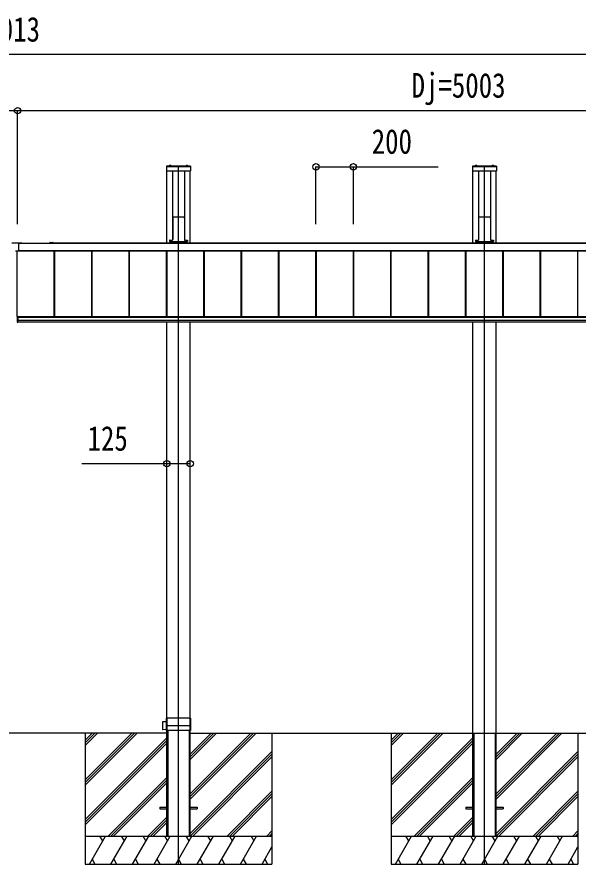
# Model space of a CAD drawing. Units: millimetres, scale not verified. Extents: x -16820 to 16820, y -11880 to 11880.
# Drawn here: x -8353 to -5351, y -7960 to -3428 of the extents above; entities that cross this region are included whole.
import ezdxf
from ezdxf.enums import TextEntityAlignment as Align

# ---------------------------------------------------------------- set-up
doc = ezdxf.new("R2010")
doc.units = ezdxf.units.MM
doc.header["$LTSCALE"] = 50
for name, color, linetype in [('0-3_YKK_12', 2, 'Continuous'), ('0-4_YKK_13', 4, 'Continuous'), ('0-5_YKK_A1', 4, 'Continuous'), ('0-6_YKK_D', 6, 'Continuous')]:
    doc.layers.add(name, color=color, linetype=linetype)
doc.styles.add('ＭＳ ゴシック', font='')
doc.styles.get('ＭＳ ゴシック').set_extended_font_data('MS Gothic')

msp = doc.modelspace()

# ---------------------------------------------------------------- linework, layer by layer
at = {"layer": '0-3_YKK_12'}
for p, q in [((-7488.92, -7960), (-7488.92, -4230)), ((-5851.92, -7960), (-5851.92, -4230))]:
    msp.add_line(p, q, dxfattribs=at)
at = {"layer": '0-4_YKK_13'}
for p, q in [((-7553.42, -4227), (-7553.42, -4251)), ((-7424.42, -4227), (-7553.42, -4227)), ((-7424.42, -4229.5), (-7553.42, -4229.5)), ((-7424.42, -4230), (-7553.42, -4230)), ((-7426.42, -4253), (-7551.42, -4253)), ((-7539.82, -4226.45), (-7539.82, -4226.26)), ((-7539.28, -4227), (-7528.57, -4227)), ((-7539.17, -4227), (-7538.82, -4227)), ((-7536.29, -4223.67), (-7535.07, -4226.13)), ((-7533.92, -4226.74), (-7535.07, -4226.13)), ((-7533.92, -4226.74), (-7532.78, -4226.13)), ((-7531.55, -4223.67), (-7532.78, -4226.13)), ((-7528.02, -4226.45), (-7528.02, -4226.26)), ((-7449.82, -4226.45), (-7449.82, -4226.26)), ((-7449.28, -4227), (-7438.57, -4227)), ((-7446.29, -4223.67), (-7445.07, -4226.13)), ((-7443.92, -4226.74), (-7445.07, -4226.13)), ((-7443.92, -4226.74), (-7442.78, -4226.13)), ((-7441.55, -4223.67), (-7442.78, -4226.13)), ((-7438.02, -4226.45), (-7438.02, -4226.26)), ((-7424.42, -4227), (-7424.42, -4251)), ((-5916.42, -4227), (-5916.42, -4251)), ((-5787.42, -4227), (-5916.42, -4227)), ((-5787.42, -4229.5), (-5916.42, -4229.5)), ((-5787.42, -4230), (-5916.42, -4230)), ((-5789.42, -4253), (-5914.42, -4253)), ((-5902.82, -4226.45), (-5902.82, -4226.26)), ((-5902.28, -4227), (-5891.57, -4227)), ((-5902.17, -4227), (-5901.82, -4227)), ((-5899.29, -4223.67), (-5898.07, -4226.13)), ((-5896.92, -4226.74), (-5898.07, -4226.13)), ((-5896.92, -4226.74), (-5895.78, -4226.13)), ((-5894.55, -4223.67), (-5895.78, -4226.13)), ((-5891.02, -4226.45), (-5891.02, -4226.26)), ((-5812.82, -4226.45), (-5812.82, -4226.26)), ((-5812.28, -4227), (-5801.57, -4227)), ((-5809.29, -4223.67), (-5808.07, -4226.13)), ((-5806.92, -4226.74), (-5808.07, -4226.13)), ((-5806.92, -4226.74), (-5805.78, -4226.13)), ((-5804.55, -4223.67), (-5805.78, -4226.13)), ((-5801.02, -4226.45), (-5801.02, -4226.26)), ((-5787.42, -4227), (-5787.42, -4251)), ((-7520.17, -4504.16), (-7520.17, -4619.21)), ((-7519.81, -4498.31), (-7520.16, -4503.81)), ((-7519.31, -4497.85), (-7517.27, -4497.85)), ((-7516.96, -4498.17), (-7517.27, -4497.85)), ((-7516.96, -4498.17), (-7460.88, -4498.17)), ((-7460.88, -4498.17), (-7460.57, -4497.85)), ((-7460.57, -4497.85), (-7458.53, -4497.85)), ((-7458.03, -4498.31), (-7457.68, -4503.81)), ((-7457.67, -4504.16), (-7457.67, -4619.21)), ((-5883.17, -4504.16), (-5883.17, -4619.21)), ((-5882.81, -4498.31), (-5883.16, -4503.81)), ((-5882.31, -4497.85), (-5880.27, -4497.85)), ((-5879.96, -4498.17), (-5880.27, -4497.85)), ((-5879.96, -4498.17), (-5823.88, -4498.17)), ((-5823.88, -4498.17), (-5823.57, -4497.85)), ((-5823.57, -4497.85), (-5821.53, -4497.85)), ((-5821.03, -4498.31), (-5820.68, -4503.81)), ((-5820.67, -4504.16), (-5820.67, -4619.21)), ((-7536.29, -4621.97), (-7521.28, -4621.97)), ((-7520.17, -4619.21), (-7520.28, -4621.03)), ((-7457.67, -4619.21), (-7457.56, -4621.03)), ((-7456.56, -4621.97), (-7441.55, -4621.97)), ((-5899.29, -4621.97), (-5884.28, -4621.97)), ((-5883.17, -4619.21), (-5883.28, -4621.03)), ((-5820.67, -4619.21), (-5820.56, -4621.03)), ((-5819.56, -4621.97), (-5804.55, -4621.97)), ((-8379.92, -4636.51), (-8326.92, -4636.51)), ((-8345.92, -4638.51), (-8345.92, -4681.51)), ((-8345.92, -4638.51), (-8326.92, -4638.51)), ((-8326.92, -4638.51), (-8326.92, -4636.51)), ((-7536.79, -4622.47), (-7536.79, -4629.96)), ((-7536.79, -4629.3), (-7441.05, -4629.3)), ((-7536.79, -4629.96), (-7441.05, -4629.96)), ((-7441.05, -4622.47), (-7441.05, -4629.96)), ((-5899.79, -4622.47), (-5899.79, -4629.96)), ((-5899.79, -4629.3), (-5804.05, -4629.3)), ((-5899.79, -4629.96), (-5804.05, -4629.96)), ((-5804.05, -4622.47), (-5804.05, -4629.96)), ((-8345.92, -4681.51), (-8360.92, -4681.51)), ((-8351.92, -5030.22), (-8351.92, -5061.49)), ((-8351.92, -5030.22), (-8348.42, -5030.22)), ((-8348.42, -5052.67), (-8351.92, -5052.67)), ((-8351.92, -5061.49), (-8348.42, -5061.49)), ((-8348.92, -5030.22), (-8348.92, -5061.49)), ((-8348.42, -5030.22), (-8348.42, -5061.49)), ((-7573.92, -7199.29), (-7573.92, -7240.71)), ((-7553.73, -7198.65), (-7573.63, -7199)), ((-7553.57, -7180.3), (-7553.83, -7209.18)), ((-7424.57, -7180), (-7553.27, -7180)), ((-7552.42, -7244.7), (-7552.42, -7180.3)), ((-7551.42, -7180.3), (-7551.42, -7244.7)), ((-7426.42, -7244.7), (-7426.42, -7180.3)), ((-7425.42, -7180.3), (-7425.42, -7244.7)), ((-7423.92, -7220), (-7424.27, -7180.3)), ((-7553.73, -7241.35), (-7573.63, -7241.01)), ((-7553.83, -7209.18), (-7552.42, -7209.18)), ((-7553.71, -7244.7), (-7553.83, -7230.82)), ((-7553.83, -7230.82), (-7552.42, -7230.82)), ((-7424.44, -7245), (-7553.41, -7245)), ((-7423.92, -7220), (-7552.42, -7220)), ((-7424.14, -7244.7), (-7423.92, -7220))]:
    msp.add_line(p, q, dxfattribs=at)
for centre, radius, start, end in [((-7551.42, -4251), 2, 180, 270), ((-7539.27, -4226.26), 0.55, 138.43917, 180), ((-7539.28, -4226.45), 0.545, 180, 270), ((-7533.92, -4231), 7.7, 41.56083, 138.43917), ((-7528.57, -4226.45), 0.545, 270, 0), ((-7528.57, -4226.26), 0.55, 0, 41.56083), ((-7449.27, -4226.26), 0.55, 138.43917, 180), ((-7449.28, -4226.45), 0.545, 180, 270), ((-7443.92, -4231), 7.7, 41.56083, 138.43917), ((-7438.57, -4226.45), 0.545, 270, 0), ((-7438.57, -4226.26), 0.55, 0, 41.56083), ((-7426.42, -4251), 2, 270, 0), ((-5914.42, -4251), 2, 180, 270), ((-5902.27, -4226.26), 0.55, 138.43917, 180), ((-5902.28, -4226.45), 0.545, 180, 270), ((-5896.92, -4231), 7.7, 41.56083, 138.43917), ((-5891.57, -4226.45), 0.545, 270, 0), ((-5891.57, -4226.26), 0.55, 0, 41.56083), ((-5812.27, -4226.26), 0.55, 138.43917, 180), ((-5812.28, -4226.45), 0.545, 180, 270), ((-5806.92, -4231), 7.7, 41.56083, 138.43917), ((-5801.57, -4226.45), 0.545, 270, 0), ((-5801.57, -4226.26), 0.55, 0, 41.56083), ((-5789.42, -4251), 2, 270, 0), ((-7573.62, -7199.3), 0.3, 91, 180), ((-7553.27, -7180.3), 0.3, 90, 179.5), ((-7552.72, -7180.3), 0.3, 0, 90), ((-7551.12, -7180.3), 0.3, 90, 180), ((-7426.72, -7180.3), 0.3, 0, 90), ((-7425.12, -7180.3), 0.3, 90, 180), ((-7424.57, -7180.3), 0.3, 0.5, 90), ((-7573.62, -7240.71), 0.3, 180, 269), ((-7553.41, -7244.7), 0.3, 180.5, 270), ((-7552.72, -7244.7), 0.3, 270, 0), ((-7551.12, -7244.7), 0.3, 180, 270), ((-7426.72, -7244.7), 0.3, 270, 0), ((-7425.12, -7244.7), 0.3, 180, 270), ((-7424.44, -7244.7), 0.3, 270, 359.5)]:
    msp.add_arc(centre, radius, start, end, dxfattribs=at)
for centre, major_axis, ratio, start_param, end_param in [((-7520.13, -4503.81), (0.031, 0.5), 0.061627, 1.5746234, 2.3600215), ((-7519.31, -4498.35), (0.346, -0.364), 0.996462, 2.3838095, 3.8892836), ((-7458.53, -4498.35), (-0.346, -0.364), 0.996462, 2.3939017, 3.8993758), ((-7457.71, -4503.81), (-0.031, 0.5), 0.061627, 3.9231638, 4.7085619), ((-5883.13, -4503.81), (0.031, 0.5), 0.061627, 1.5746234, 2.3600215), ((-5882.31, -4498.35), (0.346, -0.364), 0.996462, 2.3838095, 3.8892836), ((-5821.53, -4498.35), (-0.346, -0.364), 0.996462, 2.3939017, 3.8993758), ((-5820.71, -4503.81), (-0.031, 0.5), 0.061627, 3.9231638, 4.7085619), ((-7536.29, -4622.47), (0.355, -0.355), 0.99628, 2.358058, 3.9251274), ((-7521.28, -4620.97), (0.691, -0.728), 0.996462, 5.5254021, 7.0308762), ((-7456.56, -4620.97), (-0.691, -0.728), 0.996462, 5.5354944, 7.0409685), ((-7441.55, -4622.47), (-0.355, -0.355), 0.99628, 2.358058, 3.9251274), ((-5899.29, -4622.47), (0.355, -0.355), 0.99628, 2.358058, 3.9251274), ((-5884.28, -4620.97), (0.691, -0.728), 0.996462, 5.5254021, 7.0308762), ((-5819.56, -4620.97), (-0.691, -0.728), 0.996462, 5.5354944, 7.0409685), ((-5804.55, -4622.47), (-0.355, -0.355), 0.99628, 2.358058, 3.9251274)]:
    msp.add_ellipse(centre, major_axis=major_axis, ratio=ratio, start_param=start_param, end_param=end_param, dxfattribs=at)
at = {"layer": '0-5_YKK_A1'}
for p, q in [((-7551.42, -4637.53), (-7551.42, -4253)), ((-7520.92, -4253), (-7520.92, -4621.9)), ((-7456.92, -4253), (-7456.92, -4621.9)), ((-7426.42, -4637.53), (-7426.42, -4253)), ((-5914.42, -4637.53), (-5914.42, -4253)), ((-5883.92, -4253), (-5883.92, -4621.9)), ((-5819.92, -4253), (-5819.92, -4621.9)), ((-5789.42, -4637.53), (-5789.42, -4253)), ((-7520.92, -4596.8), (-7520.17, -4596.8)), ((-7457.67, -4596.8), (-7456.92, -4596.8)), ((-5883.92, -4596.8), (-5883.17, -4596.8)), ((-5820.67, -4596.8), (-5819.92, -4596.8)), ((-8345.92, -4638.51), (-3353.42, -4638.51)), ((-8177.42, -4638.51), (-8177.42, -4637.53)), ((-8174.92, -4635.03), (-8167.38, -4635.03)), ((-8174.92, -4637.83), (-8174.92, -4638.51)), ((-8161.17, -4637.53), (-8174.62, -4637.53)), ((-8166.46, -4635.03), (-8161.17, -4635.03)), ((-8161.17, -4637.53), (-3542.67, -4637.53)), ((-7533.92, -4629.96), (-7533.92, -4637.53)), ((-7443.92, -4629.96), (-7443.92, -4637.53)), ((-5896.92, -4629.96), (-5896.92, -4637.53)), ((-5806.92, -4629.96), (-5806.92, -4637.53)), ((-8352.12, -5028.19), (-8352.12, -4681.51)), ((-8351.92, -5030.22), (-8351.92, -4681.51)), ((-8345.92, -4678.42), (-3353.42, -4678.42)), ((-8345.92, -4678.7), (-3353.42, -4678.7)), ((-8153.42, -5030.61), (-8153.42, -4678.7)), ((-8153.02, -5030.61), (-8153.02, -4678.7)), ((-8150.42, -5030.61), (-8150.42, -4678.7)), ((-7953.42, -5030.61), (-7953.42, -4678.7)), ((-7950.82, -5030.61), (-7950.82, -4678.7)), ((-7950.42, -5030.61), (-7950.42, -4678.7)), ((-7753.42, -5030.61), (-7753.42, -4678.7)), ((-7750.82, -5030.61), (-7750.82, -4678.7)), ((-7750.42, -5030.61), (-7750.42, -4678.7)), ((-7553.42, -5030.61), (-7553.42, -4678.7)), ((-7550.82, -5030.61), (-7550.82, -4678.7)), ((-7550.42, -5030.61), (-7550.42, -4678.7)), ((-7353.42, -5030.61), (-7353.42, -4678.7)), ((-7350.82, -5030.61), (-7350.82, -4678.7)), ((-7350.42, -5030.61), (-7350.42, -4678.7)), ((-7153.42, -5030.61), (-7153.42, -4678.7)), ((-7150.82, -5030.61), (-7150.82, -4678.7)), ((-7150.42, -5030.61), (-7150.42, -4678.7)), ((-6953.42, -5030.61), (-6953.42, -4678.7)), ((-6950.82, -5030.61), (-6950.82, -4678.7)), ((-6950.42, -5030.61), (-6950.42, -4678.7)), ((-6753.42, -5030.61), (-6753.42, -4678.7)), ((-6750.82, -5030.61), (-6750.82, -4678.7)), ((-6750.42, -5030.61), (-6750.42, -4678.7)), ((-6553.42, -5030.61), (-6553.42, -4678.7)), ((-6550.82, -5030.61), (-6550.82, -4678.7)), ((-6550.42, -5030.61), (-6550.42, -4678.7)), ((-6353.42, -5030.61), (-6353.42, -4678.7)), ((-6350.82, -5030.61), (-6350.82, -4678.7)), ((-6350.42, -5030.61), (-6350.42, -4678.7)), ((-6153.42, -5030.61), (-6153.42, -4678.7)), ((-6150.82, -5030.61), (-6150.82, -4678.7)), ((-6150.42, -5030.61), (-6150.42, -4678.7)), ((-5953.42, -5030.61), (-5953.42, -4678.7)), ((-5950.82, -5030.61), (-5950.82, -4678.7)), ((-5950.42, -5030.61), (-5950.42, -4678.7)), ((-5753.42, -5030.61), (-5753.42, -4678.7)), ((-5750.82, -5030.61), (-5750.82, -4678.7)), ((-5750.42, -5030.61), (-5750.42, -4678.7)), ((-5553.42, -5030.61), (-5553.42, -4678.7)), ((-5550.82, -5030.61), (-5550.82, -4678.7)), ((-5550.42, -5030.61), (-5550.42, -4678.7)), ((-5353.42, -5030.61), (-5353.42, -4678.7)), ((-5353.42, -5030.61), (-5353.42, -4678.7)), ((-8352.12, -5028.19), (-8351.92, -5028.19)), ((-8348.42, -5030.61), (-3355.42, -5030.61)), ((-8348.42, -5034.35), (-3355.42, -5034.35)), ((-8348.42, -5034.35), (-3355.42, -5034.35)), ((-8348.42, -5051.27), (-3355.42, -5051.27)), ((-8348.42, -5060), (-3355.42, -5060)), ((-7551.42, -7810), (-7551.42, -5060)), ((-7426.42, -7810), (-7426.42, -5060)), ((-5914.42, -7810), (-5914.42, -5060)), ((-5789.42, -7810), (-5789.42, -5060)), ((-7549.72, -7247), (-7546.22, -7247)), ((-7549.72, -7247), (-7549.72, -7810)), ((-7546.22, -7247), (-7546.22, -7810)), ((-7431.62, -7247), (-7428.12, -7247)), ((-7431.62, -7247), (-7431.62, -7810)), ((-7428.12, -7247), (-7428.12, -7810)), ((-7551.42, -7260), (-9155.42, -7260)), ((-7988.92, -7260), (-7988.92, -7960)), ((-7724.95, -7260), (-7988.92, -7523.97)), ((-7937.08, -7260), (-7988.92, -7311.84)), ((-7739.09, -7260), (-7988.92, -7509.83)), ((-7710.81, -7260), (-7988.92, -7538.11)), ((-7951.22, -7260), (-7988.92, -7297.7)), ((-7922.94, -7260), (-7988.92, -7325.98)), ((-7551.42, -7284.46), (-7988.92, -7721.96)), ((-7426.42, -7260), (-5914.42, -7260)), ((-7088.55, -7260), (-7426.42, -7597.87)), ((-7300.68, -7260), (-7426.42, -7385.74)), ((-7102.69, -7260), (-7426.42, -7583.73)), ((-7074.41, -7260), (-7426.42, -7612.01)), ((-7314.83, -7260), (-7426.42, -7371.59)), ((-7286.54, -7260), (-7426.42, -7399.88)), ((-6988.92, -7260), (-6988.92, -7960)), ((-6351.92, -7260), (-6351.92, -7960)), ((-6087.95, -7260), (-6351.92, -7523.97)), ((-6300.08, -7260), (-6351.92, -7311.84)), ((-6102.09, -7260), (-6351.92, -7509.83)), ((-6073.81, -7260), (-6351.92, -7538.11)), ((-6314.22, -7260), (-6351.92, -7297.7)), ((-6285.94, -7260), (-6351.92, -7325.98)), ((-5914.42, -7284.46), (-6351.92, -7721.96)), ((-5914.42, -7260), (-5789.42, -7260)), ((-5912.72, -7260), (-5912.72, -7810)), ((-5909.22, -7260), (-5909.22, -7810)), ((-5794.62, -7260), (-5794.62, -7810)), ((-5791.12, -7260), (-5791.12, -7810)), ((-5789.42, -7260), (-4277.42, -7260)), ((-5451.55, -7260), (-5789.42, -7597.87)), ((-5663.68, -7260), (-5789.42, -7385.74)), ((-5465.69, -7260), (-5789.42, -7583.73)), ((-5437.41, -7260), (-5789.42, -7612.01)), ((-5677.83, -7260), (-5789.42, -7371.59)), ((-5649.54, -7260), (-5789.42, -7399.88)), ((-5351.92, -7260), (-5351.92, -7960)), ((-7551.42, -7298.6), (-7988.92, -7736.1)), ((-7551.42, -7312.75), (-7988.92, -7750.25)), ((-5914.42, -7298.6), (-6351.92, -7736.1)), ((-5914.42, -7312.75), (-6351.92, -7750.25)), ((-6988.92, -7358.36), (-7426.42, -7795.86)), ((-6988.92, -7372.5), (-7426.42, -7810)), ((-5351.92, -7358.36), (-5789.42, -7795.86)), ((-5351.92, -7372.5), (-5789.42, -7810)), ((-6988.92, -7386.64), (-7412.28, -7810)), ((-5351.92, -7386.64), (-5775.28, -7810)), ((-7551.42, -7496.59), (-7864.83, -7810)), ((-7551.42, -7510.74), (-7850.68, -7810)), ((-5914.42, -7496.59), (-6227.83, -7810)), ((-5914.42, -7510.74), (-6213.68, -7810)), ((-7551.42, -7524.88), (-7836.54, -7810)), ((-5914.42, -7524.88), (-6199.54, -7810)), ((-6988.92, -7570.49), (-7228.43, -7810)), ((-6988.92, -7584.63), (-7214.29, -7810)), ((-6988.92, -7598.77), (-7200.15, -7810)), ((-5351.92, -7570.49), (-5591.43, -7810)), ((-5351.92, -7584.63), (-5577.29, -7810)), ((-5351.92, -7598.77), (-5563.15, -7810)), ((-7588.92, -7655.5), (-7588.92, -7664.5)), ((-7588.92, -7655.5), (-7551.42, -7655.5)), ((-7426.42, -7655.5), (-7388.92, -7655.5)), ((-7388.92, -7655.5), (-7388.92, -7664.5)), ((-5951.92, -7655.5), (-5951.92, -7664.5)), ((-5951.92, -7655.5), (-5914.42, -7655.5)), ((-5789.42, -7655.5), (-5751.92, -7655.5)), ((-5751.92, -7655.5), (-5751.92, -7664.5)), ((-7588.92, -7664.5), (-7551.42, -7664.5)), ((-7426.42, -7664.5), (-7388.92, -7664.5)), ((-5951.92, -7664.5), (-5914.42, -7664.5)), ((-5789.42, -7664.5), (-5751.92, -7664.5)), ((-7551.42, -7708.73), (-7652.69, -7810)), ((-7551.42, -7722.87), (-7638.55, -7810)), ((-7551.42, -7737.01), (-7624.41, -7810)), ((-5914.42, -7708.73), (-6015.69, -7810)), ((-5914.42, -7722.87), (-6001.55, -7810)), ((-5914.42, -7737.01), (-5987.41, -7810)), ((-6988.92, -7782.62), (-7016.3, -7810)), ((-5351.92, -7782.62), (-5379.3, -7810)), ((-7988.92, -7810), (-6988.92, -7810)), ((-7965.8, -7960), (-7879.2, -7810)), ((-7894.2, -7835.98), (-7909.2, -7810)), ((-7850.33, -7960), (-7763.73, -7810)), ((-7778.73, -7835.98), (-7793.73, -7810)), ((-7734.86, -7960), (-7648.26, -7810)), ((-7663.26, -7835.98), (-7678.26, -7810)), ((-7619.39, -7960), (-7532.79, -7810)), ((-7547.79, -7835.98), (-7562.79, -7810)), ((-7551.42, -7810), (-7426.42, -7810)), ((-7503.92, -7960), (-7417.32, -7810)), ((-7432.32, -7835.98), (-7447.32, -7810)), ((-7388.45, -7960), (-7301.85, -7810)), ((-7316.85, -7835.98), (-7331.85, -7810)), ((-7272.98, -7960), (-7186.38, -7810)), ((-7216.38, -7810), (-7201.38, -7835.98)), ((-7157.51, -7960), (-7070.91, -7810)), ((-7100.91, -7810), (-7085.91, -7835.98)), ((-6988.92, -7796.76), (-7002.16, -7810)), ((-6351.92, -7810), (-5351.92, -7810)), ((-6328.8, -7960), (-6242.2, -7810)), ((-6257.2, -7835.98), (-6272.2, -7810)), ((-6213.33, -7960), (-6126.73, -7810)), ((-6141.73, -7835.98), (-6156.73, -7810)), ((-6097.86, -7960), (-6011.26, -7810)), ((-6026.26, -7835.98), (-6041.26, -7810)), ((-5982.39, -7960), (-5895.79, -7810)), ((-5910.79, -7835.98), (-5925.79, -7810)), ((-5914.42, -7810), (-5789.42, -7810)), ((-5866.92, -7960), (-5780.32, -7810)), ((-5795.32, -7835.98), (-5810.32, -7810)), ((-5751.45, -7960), (-5664.85, -7810)), ((-5679.85, -7835.98), (-5694.85, -7810)), ((-5635.98, -7960), (-5549.38, -7810)), ((-5579.38, -7810), (-5564.38, -7835.98)), ((-5520.51, -7960), (-5433.91, -7810)), ((-5463.91, -7810), (-5448.91, -7835.98)), ((-5351.92, -7796.76), (-5365.16, -7810)), ((-7042.04, -7960), (-6988.92, -7867.99)), ((-5405.04, -7960), (-5351.92, -7867.99)), ((-7988.92, -7960), (-6988.92, -7960)), ((-7950.8, -7934.02), (-7935.8, -7960)), ((-7835.33, -7934.02), (-7820.33, -7960)), ((-7719.86, -7934.02), (-7704.86, -7960)), ((-7604.39, -7934.02), (-7589.39, -7960)), ((-7488.92, -7934.02), (-7473.92, -7960)), ((-7373.45, -7934.02), (-7358.45, -7960)), ((-7257.98, -7934.02), (-7242.98, -7960)), ((-7142.51, -7934.02), (-7127.51, -7960)), ((-7027.04, -7934.02), (-7012.04, -7960)), ((-6351.92, -7960), (-5351.92, -7960)), ((-6313.8, -7934.02), (-6298.8, -7960)), ((-6198.33, -7934.02), (-6183.33, -7960)), ((-6082.86, -7934.02), (-6067.86, -7960)), ((-5967.39, -7934.02), (-5952.39, -7960)), ((-5851.92, -7934.02), (-5836.92, -7960)), ((-5736.45, -7934.02), (-5721.45, -7960)), ((-5620.98, -7934.02), (-5605.98, -7960)), ((-5505.51, -7934.02), (-5490.51, -7960)), ((-5390.04, -7934.02), (-5375.04, -7960))]:
    msp.add_line(p, q, dxfattribs=at)
for centre, radius, start, end in [((-8174.92, -4637.53), 2.5, 90, 180), ((-8174.62, -4637.83), 0.3, 90, 180), ((-8167.38, -4635.23), 0.2, 23.57818, 90), ((-8166.92, -4635.03), 0.3, 203.57818, 336.42182), ((-8166.46, -4635.23), 0.2, 90, 156.42182), ((-8161.17, -4636.28), 1.25, 270, 90)]:
    msp.add_arc(centre, radius, start, end, dxfattribs=at)
at = {"layer": '0-6_YKK_D'}
for p, q in [((-3546.92, -3630), (-13159.92, -3630)), ((-8349.92, -3930), (-13359.92, -3930)), ((-8349.92, -4537.53), (-8349.92, -3929)), ((-8349.92, -4537.53), (-8349.92, -3929)), ((-3346.92, -3930), (-8349.92, -3930)), ((-6753.42, -4537.53), (-6753.42, -4229)), ((-6553.42, -4537.53), (-6553.42, -4229))]:
    msp.add_line(p, q, dxfattribs=at)
for points in [[(-6753.42, -4230), (-6553.42, -4230), (-6099.02, -4230)], [(-7426.42, -5818.5), (-7551.42, -5818.5), (-8005.82, -5818.5)]]:
    msp.add_lwpolyline(points, dxfattribs=at)
for centre in [(-8349.92, -3930), (-8349.92, -3930), (-6753.42, -4230), (-6553.42, -4230), (-7551.42, -5818.5), (-7426.42, -5818.5)]:
    msp.add_circle(centre, 17, dxfattribs=at)

# ---------------------------------------------------------------- texts
at = {"layer": '0-6_YKK_D', "style": 'ＭＳ ゴシック', "width": 0.8}
for s, p in [('Dt=10013', (-8804.62, -3600)), ('Dj=5003', (-6242.02, -3900)), ('200', (-6455.42, -4200)), ('125', (-7975.82, -5788.5))]:
    msp.add_text(s, height=132, dxfattribs=at).set_placement(p, align=Align.BOTTOM_LEFT)

doc.saveas('drawing.dxf')
